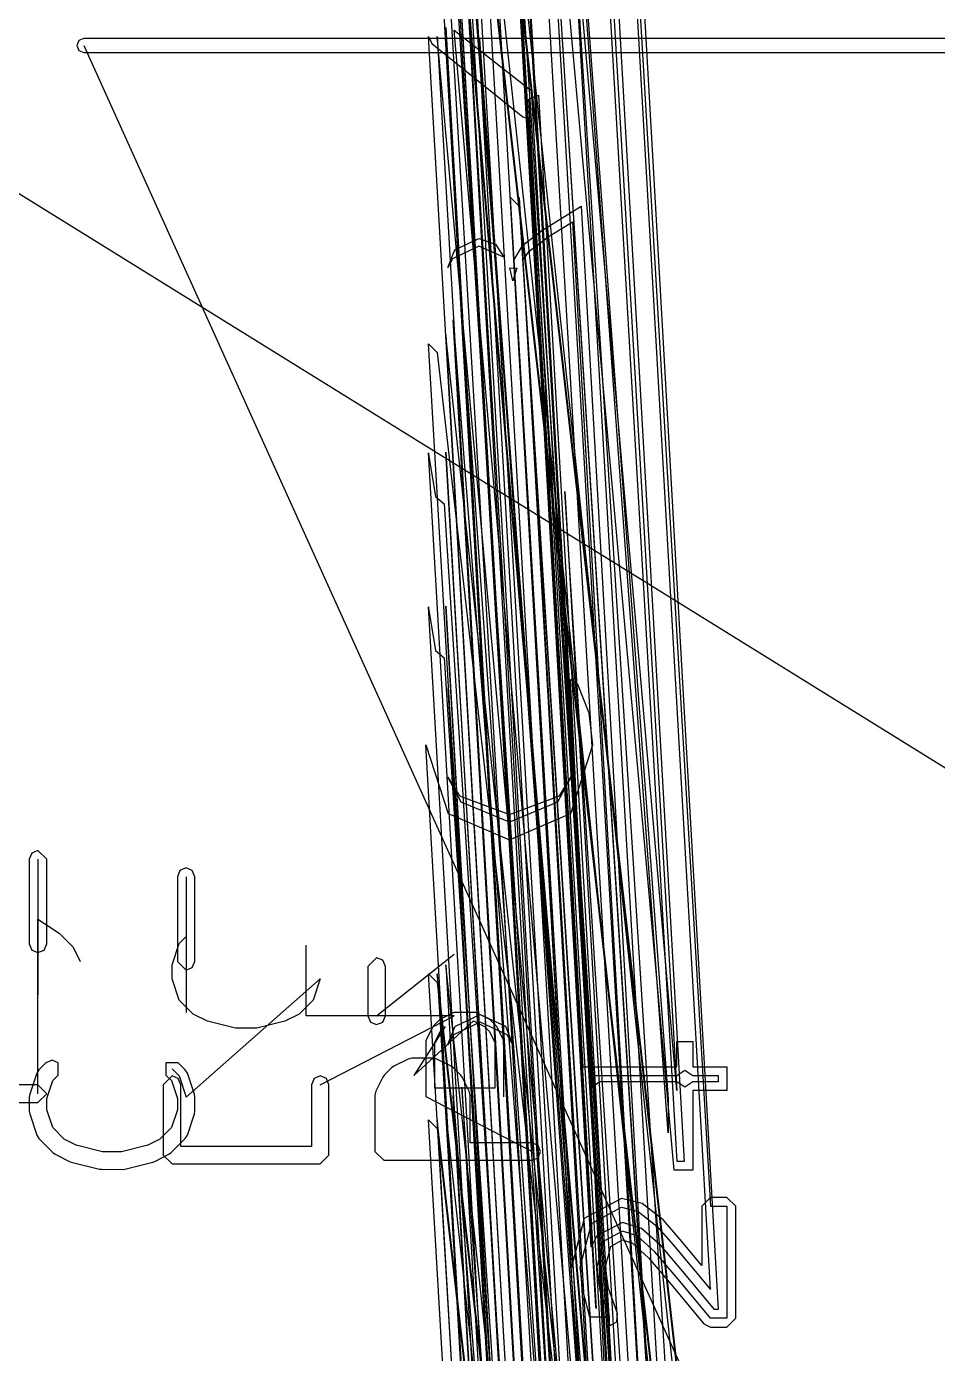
# Model space of a CAD drawing. Extents: x 0 to 334, y -361 to 120.
# Drawn here: x 18.78 to 26.59, y 7.64 to 19.02 of the extents above; entities that cross this region are included whole.
import ezdxf

# ---------------------------------------------------------------- set-up
doc = ezdxf.new("R2010")
doc.units = 0

msp = doc.modelspace()

# ---------------------------------------------------------------- linework, layer by layer
at = {"layer": 'Layer 1'}
for p, q in [((22.37489, 31.743312), (23.6239, 10.0229)), ((23.62388, 9.919715), (22.37489, 31.743312)), ((22.29989, 31.66413), (23.5489, 10.0979)), ((24.331, 9.21137), (22.29989, 31.66413)), ((24.3534, 9.89423), (22.44541, 31.717827)), ((22.662609, 31.642827), (24.2784, 9.81923)), ((24.2784, 9.53164), (22.662609, 31.642827)), ((23.104388, 31.201121), (24.3534, 9.89423)), ((24.3574, 9.28637), (23.08533, 31.128589)), ((23.168294, 31.16188), (24.4173, 9.28637)), ((23.618245, 8.551402), (22.3693, 30.375002)), ((23.451535, 8.379568), (22.202565, 30.20317)), ((23.393776, 30.011685), (24.6427, 8.90236)), ((24.642755, 8.188084), (23.393776, 30.011685)), ((23.459336, 29.975278), (24.7083, 8.01689)), ((23.658815, 8.042453), (22.409855, 29.866054)), ((22.415573, 29.850621), (23.6634, 8.02702)), ((22.359421, 29.700621), (23.7771, 7.87702)), ((23.473875, 4.076725), (22.224891, 25.624755)), ((22.299891, 25.624755), (23.5489, 4.07672)), ((24.7833, 3.80115), (22.299891, 25.624755)), ((22.374891, 25.699755), (23.6239, 4.036)), ((24.7083, 3.87615), (22.374891, 25.699755)), ((22.299891, 25.549755), (24.7833, 3.72615)), ((24.1767, 3.49619), (22.92769, 24.773709)), ((23.00269, 24.773709), (24.2517, 3.49619)), ((24.3873, 2.9501), (23.00269, 24.773709)), ((23.00269, 24.698709), (24.3873, 2.8751)), ((23.4739, 2.72822), (22.224891, 23.682549)), ((22.299891, 23.682549), (23.5489, 2.72822)), ((24.7833, 1.85894), (22.299891, 23.682549)), ((22.374891, 23.757549), (23.6239, 2.02717)), ((24.7083, 1.93394), (22.374891, 23.757549)), ((22.299891, 23.607549), (24.7833, 1.78394)), ((22.374891, 22.457679), (23.6239, 0.710079)), ((24.066394, 0.634067), (22.374891, 22.457679)), ((23.4739, 1.36249), (22.224891, 22.382679)), ((22.299891, 22.307679), (24.169, 0.484067)), ((22.299893, 22.382679), (23.5489, 1.36249)), ((24.168955, 0.559067), (22.299893, 22.382679)), ((23.4739, -0.190663), (22.224893, 21.428292)), ((22.374893, 21.434423), (23.6239, -0.265663)), ((23.672, -0.682014), (22.374893, 21.434423)), ((23.393783, 21.095979), (24.6427, -0.393293)), ((24.7833, -0.727633), (23.393783, 21.095979)), ((22.359424, 20.991598), (23.7605, -0.832014)), ((22.374898, 19.008037), (23.6239, -2.71242)), ((23.62388, -2.815575), (22.374898, 19.008037)), ((19.227574, 18.894626), (19.21, 18.8522)), ((19.27, 18.9122), (19.227574, 18.894626)), ((67.59, 18.9122), (19.27, 18.9122)), ((22.224898, 18.928855), (22.25289, 18.870415)), ((23.4739, -2.63742), (22.224898, 18.928855)), ((22.299898, 18.928855), (23.5489, -2.63742)), ((24.331, -3.52393), (22.299898, 18.928855)), ((22.445418, 18.982552), (23.104396, 18.465846)), ((24.3534, -2.84106), (22.445418, 18.982552)), ((22.662617, 18.907552), (24.2784, -2.91606)), ((24.2784, -3.20366), (22.662617, 18.907552)), ((16.67, 18.8522), (189.09, -88.0649)), ((19.21, 18.8522), (19.227574, 18.809774)), ((19.227574, 18.809774), (19.27, 18.7922)), ((19.27, 18.8522), (67.59, -88.0049)), ((19.27, 18.7922), (67.59, 18.7922)), ((22.25289, 18.870415), (23.035064, 18.241249)), ((23.104396, 18.465846), (24.3534, -2.84106)), ((23.085338, 18.393314), (23.168302, 18.426605)), ((24.3574, -3.44893), (23.085338, 18.393314)), ((23.168302, 18.426605), (24.4173, -3.44893)), ((23.035064, 18.241249), (23.082072, 18.224689)), ((23.082072, 18.224689), (24.4923, -3.59893)), ((22.927697, 17.550975), (23.002697, 17.475975)), ((24.1767, -3.72656), (22.927697, 17.550975)), ((23.002697, 17.550975), (24.2517, -3.72656)), ((24.3873, -4.27264), (23.002697, 17.550975)), ((23.002697, 17.475975), (24.3873, -4.34764)), ((23.197, 17.266283), (23.534344, 17.473978)), ((23.534344, 17.473978), (24.7833, -4.5695)), ((23.236321, 17.202417), (23.459344, 17.339727)), ((23.459344, 17.339727), (24.7083, -4.52743)), ((22.450012, 17.101984), (22.655431, 17.197362)), ((22.655431, 17.197362), (22.799693, 17.1489)), ((23.033289, 17.140652), (23.197, 17.266283)), ((23.087725, 17.089061), (23.235727, 17.202055)), ((23.235727, 17.202055), (23.236321, 17.202417)), ((22.391861, 16.950326), (22.450012, 17.101984)), ((22.655431, 17.131561), (22.431937, 17.02475)), ((22.870783, 17.037189), (22.655431, 17.131561)), ((22.799693, 17.1489), (22.800122, 17.14853)), ((22.800122, 17.14853), (22.870783, 17.037189)), ((22.955568, 17.012995), (23.033289, 17.140652)), ((23.035977, 17.015673), (23.087305, 17.088621)), ((23.087305, 17.088621), (23.087725, 17.089061)), ((22.431937, 17.02475), (22.391861, 16.950326)), ((22.391861, 16.950326), (22.391861, 16.950326)), ((24.20457, -4.810627), (22.955568, 17.012995)), ((24.284933, -4.807946), (23.035977, 17.015673)), ((22.922348, 16.945777), (22.983214, 16.943299)), ((22.946665, 16.83451), (22.922348, 16.945777)), ((22.922348, 16.945777), (22.922348, 16.945777)), ((22.983214, 16.943299), (22.946665, 16.83451)), ((22.43715, 16.500341), (24.1243, -5.32328)), ((23.686084, -5.06594), (22.43715, 16.500341)), ((22.51215, 16.575341), (23.7611, -5.06594)), ((24.0493, -5.24828), (22.51215, 16.575341)), ((22.224898, 16.295685), (22.299898, 16.220685)), ((23.473854, -5.065936), (22.224898, 16.295685)), ((22.374898, 16.370685), (23.6239, -5.3651)), ((24.7083, -5.45294), (22.374898, 16.370685)), ((22.299898, 16.220685), (24.7833, -5.60294)), ((22.224898, 15.361561), (22.225894, 15.349381)), ((23.4739, -6.25741), (22.224898, 15.361561)), ((22.374898, 15.367692), (23.6239, -6.3324)), ((23.672, -6.74876), (22.374898, 15.367692)), ((22.225894, 15.349381), (22.285425, 14.987687)), ((23.393788, 15.029248), (24.6427, -6.46004)), ((24.7833, -6.79438), (23.393788, 15.029248)), ((22.285425, 14.987687), (22.359429, 14.924867)), ((22.359429, 14.924867), (23.7605, -6.89876)), ((22.224898, 14.041427), (22.225894, 14.029246)), ((23.4739, -7.57754), (22.224898, 14.041427)), ((22.225894, 14.029246), (22.285425, 13.667552)), ((22.374898, 14.047558), (23.6239, -7.65254)), ((23.672, -8.06889), (22.374898, 14.047558)), ((22.285425, 13.667552), (22.359429, 13.604732)), ((23.393788, 13.709114), (24.6427, -7.78017)), ((24.7833, -8.11451), (23.393788, 13.709114)), ((22.359429, 13.604732), (23.7605, -8.21889)), ((22.394987, 13.339314), (23.8201, -8.48431)), ((23.643923, -8.48431), (22.394987, 13.339314)), ((23.50486, 13.375676), (23.439264, 13.414314)), ((23.439264, 13.414314), (24.5138, -8.40931)), ((23.601357, 13.129404), (23.50486, 13.375676)), ((23.633327, 12.858067), (23.601357, 13.129404)), ((22.202578, 12.858067), (22.392927, 12.267873)), ((23.451491, -8.965557), (22.202578, 12.858067)), ((23.443862, 12.267937), (23.633327, 12.858067)), ((22.389362, 12.581692), (22.489963, 12.421736)), ((22.506127, 12.366289), (22.389362, 12.581692)), ((22.389362, 12.581692), (22.389362, 12.581692)), ((23.446377, 12.580541), (23.330546, 12.36622)), ((23.346843, 12.421816), (23.446377, 12.580541)), ((22.489963, 12.421736), (22.918366, 12.260282)), ((22.918366, 12.260282), (23.34668, 12.421641)), ((23.34668, 12.421641), (23.346843, 12.421816)), ((22.506245, 12.366154), (22.506127, 12.366289)), ((22.918366, 12.194481), (22.506245, 12.366154)), ((23.330546, 12.36622), (22.918366, 12.194481)), ((22.392927, 12.267873), (22.918366, 12.044481)), ((22.918366, 12.044481), (23.443744, 12.267802)), ((23.443744, 12.267802), (23.443862, 12.267937)), ((18.8773, 11.952457), (18.824267, 11.93049)), ((18.8773, 11.9524), (18.8773, 11.952457)), ((18.9523, 11.8774), (18.8773, 11.9524)), ((18.824267, 11.93049), (18.8023, 11.877457)), ((18.8023, 11.877457), (18.8023, 11.1517)), ((18.8773, 11.877457), (18.8773, 10.7139)), ((18.9523, 11.1517), (18.9523, 11.8774)), ((20.094267, 11.780491), (20.0723, 11.727458)), ((20.0723, 11.727458), (20.0723, 11.0017)), ((20.1473, 11.802458), (20.094267, 11.780491)), ((20.1473, 11.8024), (20.1473, 11.802458)), ((20.200333, 11.780433), (20.1473, 11.8024)), ((20.1473, 11.727458), (20.1473, 10.5639)), ((20.2223, 11.7274), (20.200333, 11.780433)), ((20.2223, 11.0017), (20.2223, 11.7274)), ((18.8773, 9.867233), (18.8773, 11.3646)), ((18.8773, 11.3646), (19.058729, 11.243648)), ((18.8023, 11.1517), (18.824267, 11.098667)), ((18.930333, 11.098667), (18.9523, 11.1517)), ((19.058729, 11.243648), (19.179681, 11.122696)), ((20.0267, 10.9727), (20.087177, 11.154129)), ((20.087177, 11.154129), (20.147653, 11.214605)), ((18.824267, 11.098667), (18.8773, 11.0767)), ((18.8773, 11.0767), (18.930333, 11.098667)), ((19.179681, 11.122696), (19.240157, 11.001743)), ((21.1758, 10.5348), (21.1758, 11.1396)), ((21.780562, 10.534838), (22.4458, 11.0646)), ((20.026714, 10.851734), (20.0267, 10.9727)), ((20.0723, 11.0017), (20.1473, 10.9267)), ((20.1473, 10.9267), (20.200333, 10.948667)), ((20.200333, 10.948667), (20.2223, 11.0017)), ((21.705562, 10.958171), (21.7055, 10.5348)), ((21.780562, 11.033171), (21.705562, 10.958171)), ((21.833533, 11.011233), (21.7805, 11.0332)), ((21.7805, 11.0332), (21.780562, 11.033171)), ((21.8555, 10.9582), (21.833533, 11.011233)), ((21.8555, 10.5348), (21.8555, 10.9582)), ((22.374903, 10.970594), (23.6239, -10.7598)), ((24.7083, -10.853), (22.374903, 10.970594)), ((20.087191, 10.670305), (20.026714, 10.851734)), ((20.147302, 9.838186), (21.2967, 10.8517)), ((21.2967, 10.8517), (21.236224, 10.670271)), ((22.224903, 10.895594), (22.299903, 10.820594)), ((23.4739, -9.97161), (22.224903, 10.895594)), ((22.299903, 10.895594), (23.5489, -9.97161)), ((24.7833, -10.928), (22.299903, 10.895594)), ((22.299903, 10.820594), (24.7833, -11.003)), ((20.208143, 10.549353), (20.087191, 10.670305)), ((21.236224, 10.670271), (21.115272, 10.549319)), ((20.329095, 10.488876), (20.208143, 10.549353)), ((20.571, 10.4284), (20.329095, 10.488876)), ((20.994319, 10.488842), (20.752415, 10.428366)), ((21.115272, 10.549319), (20.994319, 10.488842)), ((22.4458, 10.5348), (21.1758, 10.5348)), ((21.2967, 9.944605), (22.4458, 10.5348)), ((21.7055, 10.5348), (21.727467, 10.481767)), ((21.727467, 10.481767), (21.7805, 10.4598)), ((21.7805, 10.4598), (21.833533, 10.481767)), ((21.833533, 10.481767), (21.8555, 10.5348)), ((22.100648, 10.021981), (22.6095, 10.4912)), ((22.264377, 10.445253), (22.324853, 10.505729)), ((22.324853, 10.505729), (22.445805, 10.566205)), ((22.668666, 10.48023), (22.438194, 10.373112)), ((22.445805, 10.566205), (22.6272, 10.5662)), ((22.455173, 10.446718), (22.668666, 10.546031)), ((22.6095, 10.4912), (22.70373, 10.444085)), ((22.6272, 10.5662), (22.748152, 10.505724)), ((22.668666, 10.546031), (22.883811, 10.446718)), ((22.899964, 10.373112), (22.668666, 10.48023)), ((22.748152, 10.505724), (22.808628, 10.445248)), ((20.752415, 10.428366), (20.571, 10.4284)), ((22.36928, 10.444095), (22.100648, 10.021981)), ((22.2039, 10.3243), (22.264377, 10.445253)), ((22.2789, 10.3066), (22.326016, 10.400831)), ((22.326016, 10.400831), (22.36928, 10.444095)), ((22.391328, 10.288277), (22.454828, 10.446239)), ((22.438194, 10.373112), (22.391328, 10.288277)), ((22.454828, 10.446239), (22.455173, 10.446718)), ((22.70373, 10.444085), (22.746994, 10.400821)), ((22.746994, 10.400821), (22.794109, 10.30659)), ((22.808628, 10.445248), (22.869104, 10.324295)), ((22.883811, 10.446718), (22.883972, 10.446493)), ((22.883972, 10.446493), (22.947148, 10.28743)), ((22.947148, 10.28743), (22.899964, 10.373112)), ((22.2039, 9.84053), (22.2039, 10.3243)), ((22.2789, 9.91553), (22.2789, 10.3066)), ((22.391328, 10.288277), (22.391328, 10.288277)), ((22.794109, 10.30659), (22.7941, 9.91553)), ((22.869104, 10.324295), (22.8691, 9.84053)), ((24.3534, 10.0979), (24.3534, 10.3137)), ((24.3534, 10.3137), (24.4923, 10.3137)), ((24.4923, 10.3137), (24.4923, 10.0979)), ((18.945222, 10.133124), (18.884746, 10.072648)), ((18.99787, 10.15509), (18.945222, 10.133124)), ((18.997868, 10.155055), (18.99787, 10.15509)), ((19.051286, 10.133089), (18.997868, 10.155055)), ((19.051286, 10.027023), (19.051286, 10.133089)), ((20.079381, 10.133088), (19.973315, 10.133088)), ((19.973315, 10.133088), (19.973315, 10.027022)), ((20.139857, 10.072612), (20.079381, 10.133088)), ((22.049402, 10.164063), (21.92845, 10.103587)), ((22.082943, 10.171981), (22.049402, 10.164063)), ((22.264296, 10.171965), (22.082943, 10.171981)), ((22.297837, 10.164047), (22.264296, 10.171965)), ((22.418789, 10.103571), (22.297837, 10.164047)), ((18.866628, 10.043332), (18.806151, 9.861903)), ((18.884746, 10.072648), (18.866628, 10.043332)), ((19.003329, 9.979066), (19.051286, 10.027023)), ((20.0267, 10.019605), (19.9517, 9.944605)), ((19.973315, 10.027022), (20.021272, 9.979065)), ((20.02635, 10.080091), (20.086826, 10.019615)), ((20.0267, 10.01958), (20.0267, 10.019605)), ((20.079733, 9.997613), (20.0267, 10.01958)), ((20.086826, 10.019615), (20.147302, 9.838186)), ((20.157975, 10.043296), (20.139857, 10.072612)), ((20.218451, 9.861867), (20.157975, 10.043296)), ((21.2967, 10.01958), (21.243667, 9.997613)), ((21.349733, 9.997613), (21.2967, 10.01958)), ((21.848482, 10.029062), (21.834433, 10.00957)), ((21.908958, 10.089538), (21.848482, 10.029062)), ((21.92845, 10.103587), (21.908958, 10.089538)), ((22.438281, 10.089522), (22.418789, 10.103571)), ((22.498757, 10.029046), (22.438281, 10.089522)), ((22.512806, 10.009554), (22.498757, 10.029046)), ((23.5489, 10.0979), (24.3534, 10.0979)), ((23.6239, 10.0229), (24.3534, 10.0229)), ((24.3534, 10.0229), (24.422853, 10.069601)), ((24.422853, 10.069601), (24.492306, 10.0229)), ((24.4923, 10.0979), (24.7833, 10.0979)), ((24.492306, 10.0229), (24.7083, 10.0229)), ((24.7083, 10.0229), (24.7083, 9.96923)), ((24.7833, 10.0979), (24.7833, 9.89423)), ((18.8773, 9.9422), (17.6073, 9.942233)), ((18.9523, 9.8672), (18.8773, 9.9422)), ((18.9523, 9.82598), (19.003329, 9.979066)), ((19.9517, 9.944605), (19.9517, 9.33982)), ((20.021272, 9.979065), (20.0723, 9.825979)), ((20.1017, 9.94458), (20.079733, 9.997613)), ((20.1017, 9.41482), (20.1017, 9.94458)), ((21.243667, 9.997613), (21.2217, 9.94458)), ((21.2217, 9.94458), (21.2217, 9.41482)), ((21.3717, 9.94458), (21.349733, 9.997613)), ((21.3717, 9.33982), (21.3717, 9.94458)), ((21.834433, 10.00957), (21.773956, 9.888617)), ((22.7941, 9.91553), (22.2789, 9.91553)), ((22.512155, 9.92401), (23.7611, -11.7173)), ((24.075, -11.8996), (22.512155, 9.92401)), ((22.573282, 9.888601), (22.512806, 10.009554)), ((23.6944, 9.96923), (23.62388, 9.919715)), ((24.353394, 9.96923), (23.6944, 9.96923)), ((24.422847, 9.922529), (24.353394, 9.96923)), ((24.4923, 9.96923), (24.422847, 9.922529)), ((24.7083, 9.96923), (24.4923, 9.96923)), ((17.848843, 9.792233), (18.8773, 9.7922)), ((18.802302, 9.838186), (18.8023, 9.7172)), ((18.806151, 9.861903), (18.802302, 9.838186)), ((18.8773, 9.7922), (18.9523, 9.8672)), ((18.952281, 9.729365), (18.9523, 9.82598)), ((20.0723, 9.825979), (20.0723, 9.72937)), ((20.2223, 9.83815), (20.218451, 9.861867)), ((20.222285, 9.717194), (20.2223, 9.83815)), ((21.766038, 9.855076), (21.766, 9.37125)), ((21.773956, 9.888617), (21.766038, 9.855076)), ((23.111038, 9.371267), (22.2039, 9.84053)), ((22.437155, 9.84901), (24.15, -11.9746)), ((23.686152, -11.7173), (22.437155, 9.84901)), ((22.5812, 9.85506), (22.573282, 9.888601)), ((22.5812, 9.44625), (22.5812, 9.85506)), ((24.2784, 9.81923), (24.2784, 9.53164)), ((24.7833, 9.89423), (24.4923, 9.89423)), ((24.4923, 9.89423), (24.4923, 9.21137)), ((18.8023, 9.7172), (18.806149, 9.693483)), ((18.806149, 9.693483), (18.866626, 9.512054)), ((19.00331, 9.576279), (18.952281, 9.729365)), ((20.0723, 9.72937), (20.021272, 9.576284)), ((20.15796, 9.512048), (20.218436, 9.693477)), ((20.218436, 9.693477), (20.222285, 9.717194)), ((22.374903, 9.719354), (23.6239, -12.0164)), ((24.7083, -12.1043), (22.374903, 9.719354)), ((19.103137, 9.476452), (19.00331, 9.576279)), ((20.021272, 9.576284), (19.921445, 9.476457)), ((22.224903, 9.644354), (22.299903, 9.569354)), ((23.473848, -11.7173), (22.224903, 9.644354)), ((22.299903, 9.644354), (23.5489, -11.7173)), ((24.7833, -12.1793), (22.299903, 9.644354)), ((22.299903, 9.569354), (24.7833, -12.2543)), ((18.866626, 9.512054), (18.884744, 9.482738)), ((18.884744, 9.482738), (19.005696, 9.361786)), ((19.205839, 9.4251), (19.103137, 9.476452)), ((19.921445, 9.476457), (19.818742, 9.425105)), ((20.01889, 9.36178), (20.139842, 9.482732)), ((20.139842, 9.482732), (20.15796, 9.512048)), ((23.111, 9.44625), (22.5812, 9.44625)), ((23.164033, 9.424283), (23.111, 9.44625)), ((19.005696, 9.361786), (19.025188, 9.347737)), ((19.025188, 9.347737), (19.14614, 9.28726)), ((19.4308, 9.36886), (19.205839, 9.4251)), ((19.593782, 9.368865), (19.4308, 9.36886)), ((19.818742, 9.425105), (19.593782, 9.368865)), ((19.878445, 9.287254), (19.999398, 9.347731)), ((19.9517, 9.33982), (20.0267, 9.26482)), ((19.999398, 9.347731), (20.01889, 9.36178)), ((21.2217, 9.41482), (20.1017, 9.41482)), ((21.2967, 9.26482), (21.3717, 9.33982)), ((21.766, 9.37125), (21.841, 9.29625)), ((23.186, 9.37125), (23.164033, 9.424283)), ((23.164033, 9.318217), (23.186, 9.37125)), ((19.14614, 9.28726), (19.161491, 9.281581)), ((19.161491, 9.281581), (19.403396, 9.221105)), ((19.403396, 9.221105), (19.421586, 9.218866)), ((19.421586, 9.218866), (19.603, 9.21886)), ((19.603, 9.21886), (19.62119, 9.221099)), ((19.62119, 9.221099), (19.863094, 9.281575)), ((19.863094, 9.281575), (19.878445, 9.287254)), ((20.0267, 9.26482), (21.2967, 9.26482)), ((21.841, 9.29625), (22.5062, 9.29625)), ((22.5062, 9.29625), (23.111, 9.29625)), ((23.111, 9.29625), (23.164033, 9.318217)), ((24.4173, 9.28637), (24.3574, 9.28637)), ((24.4923, 9.21137), (24.331, 9.21137)), ((23.878716, 8.969254), (23.560554, 8.796866)), ((23.622456, 8.754435), (23.878771, 8.894249)), ((24.057613, 8.925541), (23.878716, 8.969254)), ((23.878771, 8.894249), (24.023465, 8.858789)), ((24.236729, 8.7853), (24.057613, 8.925541)), ((24.6427, 8.97736), (24.5677, 8.90236)), ((24.5677, 8.90236), (24.5677, 8.39519)), ((24.7833, 8.97736), (24.6427, 8.97736)), ((24.6427, 8.90236), (24.7833, 8.90236)), ((24.8583, 8.90236), (24.7833, 8.97736)), ((24.7833, 8.90236), (24.7833, 7.94189)), ((24.8583, 7.94189), (24.8583, 8.90236)), ((23.5606, 8.79686), (23.451535, 8.379568)), ((23.560554, 8.796866), (23.5606, 8.79686)), ((23.889486, 8.763581), (23.668605, 8.647832)), ((24.052424, 8.712673), (23.889486, 8.763581)), ((24.023465, 8.858789), (24.183868, 8.732145)), ((24.238278, 8.783712), (24.236729, 8.7853)), ((24.379963, 8.619519), (24.238278, 8.783712)), ((23.526544, 8.379569), (23.622456, 8.754435)), ((23.668605, 8.647832), (23.618245, 8.551402)), ((23.889465, 8.688581), (23.729061, 8.603476)), ((24.012661, 8.649068), (23.889465, 8.688581)), ((24.164797, 8.512293), (24.012661, 8.649068)), ((24.219959, 8.563131), (24.052424, 8.712673)), ((24.183868, 8.732145), (24.322775, 8.571055)), ((23.729061, 8.603476), (23.667049, 8.383623)), ((23.742132, 8.383622), (23.789506, 8.558962)), ((23.789506, 8.558962), (23.789759, 8.559307)), ((23.789759, 8.559307), (23.889548, 8.61358)), ((23.889548, 8.61358), (23.97282, 8.585576)), ((23.97282, 8.585576), (23.973185, 8.585348)), ((23.973185, 8.585348), (24.109604, 8.461601)), ((24.436837, 8.306711), (24.219959, 8.563131)), ((24.322775, 8.571055), (24.642755, 8.188084)), ((24.380135, 8.619315), (24.379963, 8.619519)), ((24.5677, 8.39519), (24.380135, 8.619315)), ((24.109604, 8.461601), (24.109907, 8.461273)), ((24.109907, 8.461273), (24.321154, 8.2113)), ((24.378944, 8.259005), (24.164797, 8.512293)), ((23.547215, 8.183018), (23.526544, 8.379569)), ((23.667049, 8.383623), (23.694334, 8.17998)), ((23.767087, 8.19853), (23.742132, 8.383622)), ((24.436838, 8.306709), (24.436837, 8.306711)), ((24.6776, 8.01689), (24.436838, 8.306709)), ((23.845349, 7.983118), (23.767087, 8.19853)), ((24.321154, 8.2113), (24.321155, 8.211298)), ((24.321155, 8.211298), (24.585482, 7.893499)), ((24.6427, 7.94189), (24.378944, 8.259005)), ((23.6084, 7.95202), (23.547215, 8.183018)), ((23.694334, 8.17998), (23.777017, 7.952021)), ((23.6634, 8.02702), (23.658815, 8.042453)), ((23.840171, 7.911448), (23.845349, 7.983118)), ((24.7083, 8.01689), (24.6776, 8.01689)), ((23.777017, 7.952021), (23.6084, 7.95202)), ((23.7771, 7.87702), (23.840171, 7.911448)), ((24.585482, 7.893499), (24.642783, 7.866889)), ((24.7833, 7.94189), (24.6427, 7.94189)), ((24.642783, 7.866889), (24.7833, 7.86689)), ((24.7833, 7.86689), (24.8583, 7.94189))]:
    msp.add_line(p, q, dxfattribs=at)

doc.saveas('drawing.dxf')
